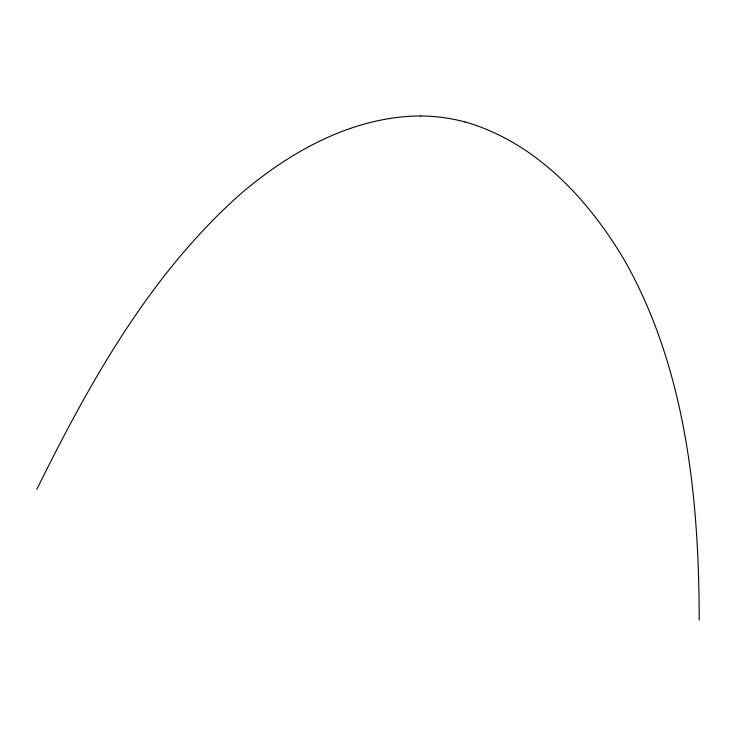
<?xml version="1.0" encoding="UTF-8"?>
<svg xmlns="http://www.w3.org/2000/svg" width="736" height="736" viewBox="0 0 736 736"><rect width="100%" height="100%" fill="white"/><g stroke="black" fill="none" stroke-linecap="round" stroke-linejoin="round"><path stroke-width="1.1" d="M36.8 489.348C90.224 381.303 150.917 272.596 242.659 192.142C292.45 150.153 354.126 116.352 420.753 115.938M464.996 121.909C536.406 142.37 590.07 200.946 626.308 263.396C686.154 371.625 699.062 498.428 699.2 620.062M420.744 115.994A164.082 153.318 -1.8 0 1 464.977 121.964"/></g></svg>
